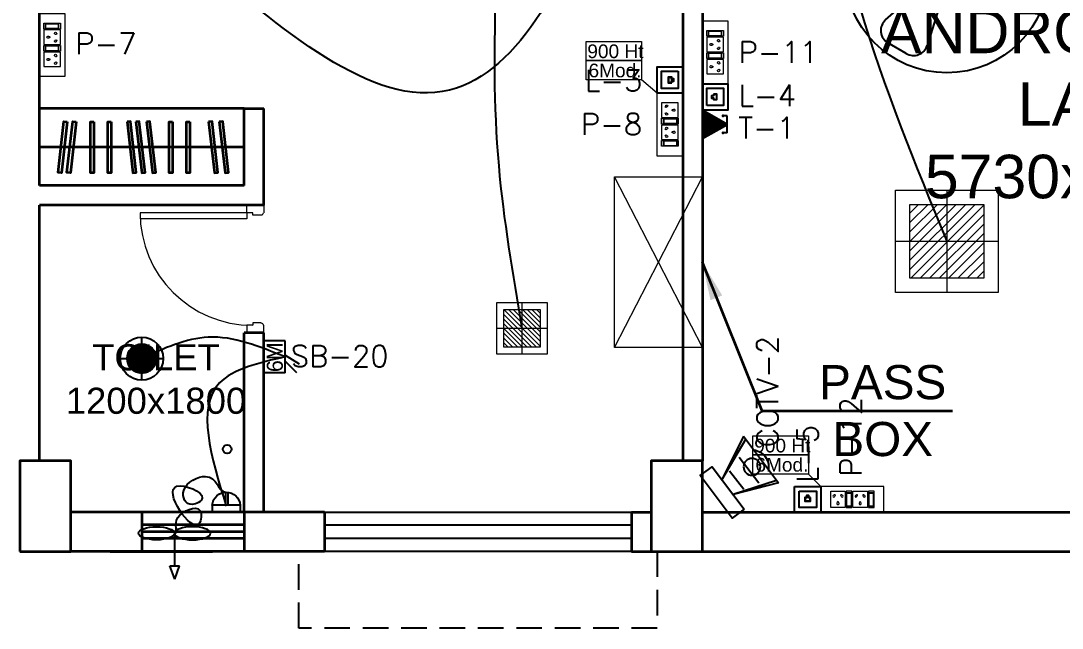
# Model space of a CAD drawing. Header units: millimetres. Extents: x 1380494 to 2061523, y -305664 to -174999.
# Drawn here: x 1476808 to 1482911, y -206533 to -202973 of the extents above; entities that cross this region are included whole.
import ezdxf

# ---------------------------------------------------------------- set-up
doc = ezdxf.new("R2010")
doc.units = ezdxf.units.MM
doc.header["$LTSCALE"] = 600
doc.header["$MEASUREMENT"] = 0
for name, pattern in [('1', [0]), ('CONTINU', [0]), ('DASHED2', [0.375, 0.25, -0.125]), ('HIDDEN', [0.375, 0.25, -0.125])]:
    doc.linetypes.add(name, pattern=pattern)
for name, color, linetype in [('24W UPS POWER LIGHT', 5, 'Continuous'), ('ELE 36W EMERGENCY LIGHT', 5, 'Continuous'), ('ELE-1200MM CEILINGFAN', 6, 'Continuous'), ('ELE-12W LED', 1, 'Continuous'), ('ELE-3M RAW P.SB', 40, 'Continuous'), ('ELE-6M RAW P.SB', 40, 'Continuous'), ('ELE-EXHAUST FAN', 10, 'Continuous'), ('ELE-LIGHTING TEXT', 7, 'Continuous'), ('ELE-TEL POINT', 4, 'Continuous'), ('ELE.LAN POINT', 3, 'Continuous'), ('Lines', 7, 'Continuous'), ('LV.CC CEMARA', 66, 'Continuous'), ('MEP_HVAC_DRAIN_PIPE', 7, 'Continuous'), ('TEXT', 250, 'Continuous'), ('wall', 1, 'Continuous'), ('Window', 4, 'Continuous')]:
    doc.layers.add(name, color=color, linetype=linetype)
doc.layers.add('CFT_LOOPING', color=7, linetype='1', lineweight=0, true_color=0xd6d600)
for name, color, linetype, lineweight in [('col', 5, 'Continuous', 35), ('DOOR', 144, 'Continuous', 13), ('ELE-24W EMERGENCY  LED LIGHT', 5, 'Continuous', 18), ('ELE-2NOS OF 6-16 RAW POWER SOCKET', 1, 'Continuous', 20), ('ELE-36W EMERGENCY  LED LIGHT', 7, 'Continuous', 18), ('FA-FIRE TEXT', 7, 'Continuous', 0), ('P-Wall', 250, 'Continuous', 35), ('toi-fix', 46, 'Continuous', 9), ('WIN', 151, 'Continuous', 9)]:
    doc.layers.add(name, color=color, linetype=linetype, lineweight=lineweight)
doc.layers.add('ELE-LIGHTING WIRING', color=7, linetype='Continuous', true_color=0x63d7b6)
doc.styles.add('ARIAL', font='arial.ttf')
doc.styles.add('ROMANS', font='romans.shx')
doc.styles.get("Standard").update_dxf_attribs({"font": 'stylu.ttf'})
doc.dimstyles.get("Standard").update_dxf_attribs({"dimscale": 1.5, "dimtxt": 150, "dimasz": 150, "dimexe": 100, "dimexo": 100, "dimgap": 0.25, "dimtad": 0, "dimdec": 0, "dimzin": 0, "dimdsep": 46, "dimtxsty": 'ARIAL', "dimcen": 0.09, "dimdle": 100, "dimclrd": 7, "dimclre": 7, "dimclrt": 7, "dimadec": 0, "dimazin": 0, "dimtfac": 1, "dimtdec": 0, "dimtofl": 0, "dimtmove": 0, "dimatfit": 3, "dimfxl": 1, "dimtolj": 1, "dimtzin": 0, "dimarcsym": 0})

# ---------------------------------------------------------------- blocks, each defined once
blk = doc.blocks.new('750')
at = {"layer": 'DOOR', "color": 8}
for p, q in [((-50, 705), (-47.5, 705)), ((-35, 690), (-35, 692.5)), ((50, 45), (50, 80)), ((50, 80), (675, 80)), ((675, 45), (675, 80)), ((-50, 45), (-47.5, 45)), ((-35, 60), (-35, 57.5)), ((50, 45), (675, 45))]:
    blk.add_line(p, q, dxfattribs=at)
for points in [[(15, 690), (15, 705), (50, 705), (50, 750), (-50, 750), (-50, 705)], [(-35, 690), (15, 690)], [(15, 60), (15, 45), (50, 45), (50, 0), (-50, 0), (-50, 45)], [(-35, 60), (15, 60)]]:
    blk.add_lwpolyline(points, dxfattribs=at)
for centre, radius, start, end in [((-35, 705), 12.5, 180, 270), ((15, 45), 660, 0, 90), ((-35, 45), 12.5, 90, 180)]:
    blk.add_arc(centre, radius, start, end, dxfattribs=at)
blk = doc.blocks.new('W1800')
at = {"layer": 'wall', "color": 7}
for p, q in [((0, -57.5), (0, 172.5)), ((1800, 172.5), (1800, -57.5))]:
    blk.add_line(p, q, dxfattribs=at)
at = {"layer": 'Window'}
for p, q in [((0, 172.5), (1800, 172.5)), ((0, 97.5), (1800, 97.5)), ((1800, 17.5), (0, 17.5)), ((1800, -57.5), (0, -57.5))]:
    blk.add_line(p, q, dxfattribs=at)
blk = doc.blocks.new('ELE.EMERGENCY 40W LED LIGHT')
at = {"layer": 'ELE-36W EMERGENCY  LED LIGHT'}
h = blk.add_hatch(dxfattribs=at)
h.set_pattern_fill('ANSI31', color=5, scale=300, style=0)
h.paths.add_polyline_path([(-207.7, -207.7), (-207.7, 207.7), (207.7, 207.7), (207.7, -207.7)])
for p, q in [((0, 288), (0, -288)), ((-288, 0), (288, 0))]:
    blk.add_line(p, q, dxfattribs=at)
for points in [[(-288, -288), (-288, 288), (288, 288), (288, -288)], [(-207.7, -207.7), (-207.7, 207.7), (207.7, 207.7), (207.7, -207.7)]]:
    blk.add_lwpolyline(points, close=True, dxfattribs=at)
blk = doc.blocks.new('A$C07FB25EA')
at = {"layer": 'ELE-1200MM CEILINGFAN', "color": 3}
for p, q in [((0.26, 2.64), (3.17, 12.07)), ((6.53, 13.37), (9.47, 11.64)), ((9.84, 7.94), (2.36, 1.21)), ((-11.8, 4.55), (-2.22, 1.44)), ((-14.84, -1.03), (-14.81, 2.38)), ((-2.41, -1.1), (-12.04, -3.29)), ((2.16, -1.54), (8.87, -8.78)), ((1.96, -12.49), (-0.13, -2.65)), ((8.31, -12.34), (5.35, -14.02))]:
    blk.add_line(p, q, dxfattribs=at)
at = {"layer": 'ELE-1200MM CEILINGFAN', "color": 5, "ltscale": 10}
blk.add_circle((0, 0), 16.45, dxfattribs=at)
at = {"layer": 'ELE-1200MM CEILINGFAN', "color": 3}
for radius in [2.65, 1.58]:
    blk.add_circle((0, 0), radius, dxfattribs=at)
for centre, start, end in [((5.36, 11.38), 59.5281, 162.5229), ((8.3, 9.66), 311.9493, 59.5281), ((-12.51, 2.36), 71.9493, 179.5281), ((-12.54, -1.05), 179.5281, 282.5229), ((7.18, -10.34), 299.5281, 42.5229), ((4.21, -12.02), 191.9493, 299.5281)]:
    blk.add_arc(centre, 2.3, start, end, dxfattribs=at)
blk = doc.blocks.new('RTUH 6U')
at = {"layer": 'ELE-2NOS OF 6-16 RAW POWER SOCKET', "color": 30, "ltscale": 300}
for p, q in [((-311.5, -26.5), (-226.5, -26.5)), ((-311.5, -123.5), (-311.5, -26.5)), ((-226.5, -26.5), (-226.5, -123.5)), ((-187.1, -26.5), (-220.9, -26.5)), ((-220.9, -26.5), (-220.9, -123.5)), ((-189.9, -37), (-218, -37)), ((-218, -37), (-218, -113)), ((-189.9, -40.4), (-218, -40.4)), ((-189.9, -113), (-189.9, -37)), ((-187.1, -123.5), (-187.1, -26.5)), ((-187.1, -123.5), (-187.1, -26.5)), ((-181.4, -123.5), (-181.4, -26.5)), ((-181.4, -26.5), (-96.4, -26.5)), ((-96.4, -26.5), (-96.4, -123.5)), ((-57, -26.5), (-90.8, -26.5)), ((-90.8, -26.5), (-90.8, -123.5)), ((-59.8, -37), (-88, -37)), ((-88, -37), (-88, -113)), ((-59.8, -40.4), (-88, -40.4)), ((-59.8, -113), (-59.8, -37)), ((-57, -123.5), (-57, -26.5)), ((-57, -123.5), (-57, -26.5)), ((-218, -113), (-189.9, -113)), ((-88, -113), (-59.8, -113)), ((-226.5, -123.5), (-311.5, -123.5)), ((-187.1, -123.5), (-220.9, -123.5)), ((-220.9, -123.5), (-187.1, -123.5)), ((-96.4, -123.5), (-181.4, -123.5)), ((-57, -123.5), (-90.8, -123.5)), ((-90.8, -123.5), (-57, -123.5))]:
    blk.add_line(p, q, dxfattribs=at)
blk.add_lwpolyline([(0, 0), (-368.5, 0), (-368.5, -150), (0, -150)], close=True, dxfattribs=at)
for centre, radius, start, end in [((-293.2, -56.1), 5.7, 87.48997, 354.73109), ((-288.7, -52.1), 4.6, 284.90486, 157.31619), ((-249.3, -52.1), 4.6, 22.68381, 255.09514), ((-244.8, -56.1), 5.7, 185.26891, 92.51003), ((-163.1, -56.1), 5.7, 87.48997, 354.73109), ((-158.6, -52.1), 4.6, 284.90486, 157.31619), ((-119.2, -52.1), 4.6, 22.68381, 255.09514), ((-114.7, -56.1), 5.7, 185.26891, 92.51003), ((-269, -99), 6.62, 127.15837, 52.84163), ((-269, -92.3), 4.22, 341.40312, 198.59688), ((-138.9, -99), 6.62, 127.15837, 52.84163), ((-138.9, -92.3), 4.22, 341.40312, 198.59688)]:
    blk.add_arc(centre, radius, start, end, dxfattribs=at)
blk = doc.blocks.new('Voice')
at = {"layer": 'ELE.LAN POINT', "color": 3}
for points in [[(0, -31.8), (127.9, -31.8), (127.9, 92), (0, 92)], [(21.9, -10), (106, -10), (106, 70.1), (21.9, 70.1)], [(77.3, 21.4), (69.7, 21.4), (69.7, 11.7), (58.1, 11.7), (58.1, 21.4), (50.6, 21.4), (50.6, 38.7), (77.3, 38.7)], [(75.9, 22.8), (68.4, 22.8), (68.4, 13), (59.5, 13), (59.5, 22.8), (52, 22.8), (52, 37.4), (75.9, 37.4)]]:
    blk.add_lwpolyline(points, close=True, dxfattribs=at)
blk = doc.blocks.new('24w led emeregency')
at = {"layer": 'ELE-24W EMERGENCY  LED LIGHT'}
h = blk.add_hatch(dxfattribs=at)
h.set_pattern_fill('ANSI31', scale=166.67, style=0)
h.paths.add_polyline_path([(-115.4, -115.4), (-115.4, 115.4), (115.4, 115.4), (115.4, -115.4)])
at = {"layer": 'ELE-24W EMERGENCY  LED LIGHT', "color": 5}
for p, q in [((0, 160), (0, -160)), ((-160, 0), (160, 0))]:
    blk.add_line(p, q, dxfattribs=at)
for points in [[(-160, -160), (-160, 160), (160, 160), (160, -160)], [(-115.4, -115.4), (-115.4, 115.4), (115.4, 115.4), (115.4, -115.4)]]:
    blk.add_lwpolyline(points, close=True, dxfattribs=at)
blk = doc.blocks.new('18W LED')
at = {"layer": 'ELE-12W LED'}
h = blk.add_hatch(dxfattribs=at)
h.set_pattern_fill('ANSI31', color=252)
h.set_pattern_definition([(45, (-1135553.9097, 459369.4158), (-2.24506403, 2.24506403), [])])
edge = h.paths.add_edge_path()
edge.add_arc((0, 0), 85.7, 0, 360)
at = {"layer": 'ELE-12W LED', "color": 1}
for p, q in [((0, -126.1), (0, 126.1)), ((-126.1, 0), (126.1, 0))]:
    blk.add_line(p, q, dxfattribs=at)
for radius in [126.1, 85.7]:
    blk.add_circle((0, 0), radius, dxfattribs=at)
blk = doc.blocks.new('A$C44D17E71')
at = {"layer": 'ELE-EXHAUST FAN', "color": 1}
for p, q in [((-13.3, 0.72), (-9.75, 2.1)), ((-13.3, 0.72), (-9.75, -0.48)), ((-9.75, 2.1), (-9.75, -0.48)), ((-0.97, 0.81), (-9.75, 0.81)), ((6.62, -9.32), (4.71, -9.31)), ((4.71, -9.31), (4.71, -16.8)), ((6.59, -16.81), (6.62, -9.32)), ((6.61, -12.95), (10.07, -12.97)), ((6.61, -13.55), (10.06, -13.57)), ((6.59, -16.81), (4.71, -16.8))]:
    blk.add_line(p, q, dxfattribs=at)
blk.add_ellipse((-0.97, 5.64), major_axis=(0, -4.83), ratio=0.36355, dxfattribs=at)
at = {"layer": 'ELE-EXHAUST FAN', "color": 1, "extrusion": (0, 0, -1)}
blk.add_ellipse((-0.97, -4.02), major_axis=(0, 4.83), ratio=0.36355, dxfattribs=at)
blk.add_ellipse((6.31, -13.06), major_axis=(0.02, 3.76), ratio=1, start_param=0.079283, end_param=3.06231, dxfattribs=at)
at = {"layer": 'ELE-EXHAUST FAN', "color": 1}
blk.add_open_spline([(-1.04, 0.81), (-0.79, -0.3), (3.44, 2.5), (7.59, -7.04), (-0.96, -5.98), (5.22, 0.41), (14.27, 3.09), (9.16, -9.39), (5.43, -2.53), (11.73, 0.02), (16.82, -10.79), (10.14, -10.71), (10.07, -12.97)], degree=3, knots=[0, 0, 0, 0, 6.261699, 12.352893, 15.787239, 21.858742, 28.752755, 35.678217, 39.225495, 45.354107, 53.693878, 67.421453, 67.421453, 67.421453, 67.421453], dxfattribs=at)
blk = doc.blocks.new('CC CEMARA')
at = {"layer": 'LV.CC CEMARA', "linetype": 'ByBlock'}
for p, q in [((46.7, -104.5), (105.3, -34.9)), ((239.6, -66.6), (64.7, -12.2)), ((232.1, -75.7), (64.7, -12.2)), ((94.5, -242.4), (18.6, -67.1)), ((18.6, -67.1), (104.2, -230.6)), ((81.3, -159.1), (162.8, -62.4)), ((94.5, -242.4), (239.6, -66.6))]:
    blk.add_line(p, q, dxfattribs=at)
blk.add_lwpolyline([(110.8, 42.8), (66.4, 79.7), (-66.4, -79.7), (-22, -116.7)], close=True, dxfattribs=at)
blk.add_circle((133.5, -123.5), 32.9, dxfattribs=at)
blk.add_arc((131.6, -123.6), 66.7, 275.3702, 5.5412, dxfattribs=at)
blk = doc.blocks.new('S-SKIRT')
at = {"layer": 'ELE-3M RAW P.SB'}
for p, q in [((4, 6), (0, 6)), ((4, 0), (4, 6)), ((4, 3.34), (6.63, 1.73)), ((4, 2.21), (6.12, 0.08)), ((4, 0), (0, 0))]:
    blk.add_line(p, q, dxfattribs=at)
blk.add_text('6M', height=3, rotation=90, dxfattribs=at).set_placement((3.57, 0.15))
blk = doc.blocks.new('tel')
at = {"layer": 'ELE-TEL POINT', "ltscale": 30}
h = blk.add_hatch(dxfattribs=at)
h.set_pattern_fill('ANSI31', color=4, scale=19.025387, style=0)
h.set_pattern_definition([(45, (-98.626, 0.184), (-42.7132, 42.7132), [])])
h.paths.add_polyline_path([(-99, 0), (840, 1654), (1778, -3)])
at = {"layer": 'ELE-TEL POINT', "color": 4, "ltscale": 30}
for p, q in [((-99, 0), (840, 1654)), ((840, 1654), (1778, -3)), ((1778, -3), (-99, 0))]:
    blk.add_line(p, q, dxfattribs=at)
at = {"layer": 'ELE-TEL POINT', "color": 4, "ltscale": 12}
for p, q in [((276, 1648), (275, 1398)), ((1404, 1646), (1403, 1396))]:
    blk.add_line(p, q, dxfattribs=at)
at = {"layer": 'ELE-TEL POINT', "color": 4, "linetype": 'Continuous', "ltscale": 12}
blk.add_line((276, 1648), (1404, 1646), dxfattribs=at)
at = {"layer": 'ELE-TEL POINT', "color": 4, "ltscale": 30, "const_width": 95.1}
for points in [[(227, 1363, 1), (323, 1363, 1)], [(1355, 1361, 1), (1451, 1361, 1)]]:
    blk.add_lwpolyline(points, format="xyb", close=True, dxfattribs=at)
blk = doc.blocks.new('rwgha')
at = {"layer": 'col'}
for points in [[(18500, 0), (18800, 0), (18800, 530), (18500, 530)], [(22200, 0), (22500, 0), (22500, 530), (22200, 530)]]:
    blk.add_lwpolyline(points, close=True, dxfattribs=at)
at = {"layer": 'Lines', "linetype": 'HIDDEN'}
blk.add_lwpolyline([(22235, 0), (22235, -450), (20135, -450), (20135, 0)], dxfattribs=at)
at = {"layer": 'MEP_HVAC_DRAIN_PIPE', "linetype": 'ByBlock'}
blk.add_circle((19715, 598.8), 25, dxfattribs=at)
at = {"layer": 'P-Wall', "color": 8}
for p, q in [((18615, 2145), (18615, 6280)), ((22385, 6280), (22385, 530)), ((22500, 6280), (22500, 530)), ((19815, 2595), (18615, 2595)), ((19815, 2595), (19930, 2595)), ((19815, 2145), (19815, 2595)), ((19930, 2030), (19930, 2595)), ((19815, 2370), (18615, 2370)), ((19815, 2145), (18615, 2145)), ((19930, 2030), (18615, 2030)), ((18615, 530), (18615, 2030)), ((19930, 1280), (19815, 1280)), ((19815, 230), (19815, 1280)), ((19930, 230), (19930, 1280)), ((19030, 230), (18800, 230)), ((19030, 230), (18800, 230)), ((20285, 230), (18800, 230)), ((19630, 230), (19030, 230)), ((19630, 230), (19030, 230)), ((19215, 230), (19215, 0)), ((19215, 230), (19215, 0)), ((19815, 230), (19630, 230)), ((19815, 230), (19630, 230)), ((19815, 230), (19815, 0)), ((19815, 230), (19815, 0)), ((20285, 230), (20285, 0)), ((22085, 230), (22200, 230)), ((22085, 230), (22085, 0)), ((22085, 230), (22085, 0)), ((22085, 230), (22200, 230)), ((22500, 230), (25900, 230)), ((19815, 155), (19215, 155)), ((19815, 155), (19215, 155)), ((19815, 115), (19215, 115)), ((19815, 75), (19215, 75)), ((19030, 0), (18800, 0)), ((20285, 0), (18800, 0)), ((19630, 0), (19030, 0)), ((19030, 0), (19630, 0)), ((22085, 0), (22200, 0)), ((22500, 0), (25900, 0))]:
    blk.add_line(p, q, dxfattribs=at)
at = {"layer": 'P-Wall'}
for points in [[(18778.4, 2517.5), (18744.8, 2219), (18724.9, 2220.7), (18758.5, 2519.3), (18778.4, 2517.5)], [(18830.4, 2517.5), (18796.8, 2219), (18776.9, 2220.7), (18810.5, 2519.3), (18830.4, 2517.5)], [(18934.5, 2518.2), (18934.5, 2218.2), (18914.5, 2218.2), (18914.5, 2518.2), (18934.5, 2518.2)], [(19036.1, 2518.2), (19036.1, 2218.2), (19016.1, 2218.2), (19016.1, 2518.2), (19036.1, 2518.2)], [(19128.9, 2517.5), (19162.5, 2219), (19182.4, 2220.7), (19148.8, 2519.3), (19128.9, 2517.5)], [(19180.9, 2517.5), (19214.5, 2219), (19234.4, 2220.7), (19200.8, 2519.3), (19180.9, 2517.5)], [(19243.4, 2517.5), (19277, 2219), (19296.9, 2220.7), (19263.3, 2519.3), (19243.4, 2517.5)], [(19395.4, 2518.2), (19395.4, 2218.2), (19375.4, 2218.2), (19375.4, 2518.2), (19395.4, 2518.2)], [(19497, 2518.2), (19497, 2218.2), (19477, 2218.2), (19477, 2518.2), (19497, 2518.2)], [(19606.9, 2517.5), (19640.5, 2219), (19660.4, 2220.7), (19626.8, 2519.3), (19606.9, 2517.5)], [(19669.4, 2517.5), (19703, 2219), (19722.9, 2220.7), (19689.3, 2519.3), (19669.4, 2517.5)]]:
    blk.add_lwpolyline(points, dxfattribs=at)
at = {"layer": 'WIN', "color": 8, "linetype": 'Continuous'}
for p, q in [((21985, 1195.3), (22500, 2195.3)), ((22500, 1195.3), (21985, 2195.3))]:
    blk.add_line(p, q, dxfattribs=at)
at = {"layer": 'WIN', "linetype": 'Continuous'}
blk.add_lwpolyline([(22500, 1195.3), (21985, 1195.3), (21985, 2195.3), (22500, 2195.3)], close=True, dxfattribs=at)
at = {"layer": 'DOOR', "color": 7}
blk.add_blockref('W1800', (20285, 57.5), dxfattribs=at)
at = {"layer": 'P-Wall', "rotation": 180}
blk.add_blockref('750', (19880, 2030), dxfattribs=at)
at = {"layer": 'TEXT', "color": 8, "attachment_point": 5, "style": 'ARIAL'}
for s, insert, char_height, width in [('ANDROLOGY LAB \\P5730x6465', (24685.3, 2620.4), 255, 2711.593), ('TOILET\\P1200x1800', (19298.5, 1009.3), 153, 1626.956), ('PASS BOX', (23556.8, 823.8), 200, 1149.25)]:
    blk.add_mtext(s, dxfattribs=dict(at, insert=insert, char_height=char_height, width=width))
at = {"layer": 'toi-fix', "linetype": 'Continuous'}
blk.add_leader([(22498.6, 1695.3), (22847.6, 823.8), (23965.9, 823.8)], dimstyle='Standard', dxfattribs=at)

msp = doc.modelspace()

# ---------------------------------------------------------------- linework, layer by layer
at = {"layer": 'CFT_LOOPING', "color": 7, "linetype": 'DASHED2', "ltscale": 5}
for p, q in [((1480537.098, -203397.0624), (1480445.3839, -203318.7316)), ((1481497.1643, -205702.8395), (1481423.3716, -205629.6071))]:
    msp.add_line(p, q, dxfattribs=at)
for points in [[(1480120.5639, -203093.7316), (1480445.3839, -203093.7316), (1480445.3839, -203206.2316), (1480120.5639, -203206.2316)], [(1480120.5639, -203206.2316), (1480445.3839, -203206.2316), (1480445.3839, -203318.7316), (1480120.5639, -203318.7316)], [(1481098.5516, -205404.6071), (1481423.3716, -205404.6071), (1481423.3716, -205517.1071), (1481098.5516, -205517.1071)], [(1481098.5516, -205517.1071), (1481423.3716, -205517.1071), (1481423.3716, -205629.6071), (1481098.5516, -205629.6071)]]:
    msp.add_lwpolyline(points, close=True, dxfattribs=at)
at = {"layer": 'ELE-LIGHTING WIRING', "color": 254, "linetype": 'ByBlock', "true_color": 0xdebad0}
for points in [[(1478529.9809, -199512.8395), (1479363.2685, -200206.046), (1479632.1733, -201655.7673), (1479608.6285, -203823.3058), (1479745.0683, -204775.8097)], [(1482119.3835, -199627.8395), (1481547.9714, -201554.1387), (1482234.598, -204265.3395)]]:
    msp.add_spline(points, degree=3, dxfattribs=at)
at = {"layer": 'ELE-LIGHTING WIRING', "linetype": 'ByBlock'}
for points in [[(1482306.8835, -199627.8395), (1483961.3171, -201308.9184), (1485099.598, -204265.3395)], [(1483667.098, -204265.3395), (1483523.5464, -202244.1113), (1483100.0084, -200558.4496), (1482306.8835, -199627.8395)], [(1479745.0683, -200465.8097), (1480152.9369, -202108.6624), (1479361.6895, -203367.4652), (1477859.598, -202620.3395)], [(1478357.098, -204942.9334), (1477907.1232, -204827.5555), (1477517.098, -204952.8395)], [(1478357.098, -204942.9334), (1477972.7574, -205095.6171), (1478011.8622, -205817.8649)]]:
    msp.add_spline(points, degree=3, dxfattribs=at)

# ---------------------------------------------------------------- block references
at = {"layer": '24W UPS POWER LIGHT', "lineweight": 9, "xscale": -0.9375000000222322, "yscale": 0.9375000000222322, "zscale": 0.9375000000222322}
msp.add_blockref('24w led emeregency', (1479745.0683, -204775.8097), dxfattribs=at)
at = {"layer": 'ELE 36W EMERGENCY LIGHT', "xscale": 1.041666666677768, "yscale": 1.041666666677768, "zscale": 1.041666666677768}
msp.add_blockref('ELE.EMERGENCY 40W LED LIGHT', (1482234.598, -204265.3395), dxfattribs=at)
at = {"layer": 'ELE-1200MM CEILINGFAN', "color": 7, "ltscale": 8, "xscale": 36.47592107175105, "yscale": 36.47592107175105, "zscale": 36.47592107175105, "rotation": 180}
msp.add_blockref('A$C07FB25EA', (1482234.598, -202677.8395), dxfattribs=at)
at = {"layer": 'ELE-12W LED', "color": 6}
msp.add_blockref('18W LED', (1477517.098, -204952.8395), dxfattribs=at)
at = {"layer": 'ELE-2NOS OF 6-16 RAW POWER SOCKET', "color": 3, "linetype": 'ByBlock', "xscale": -1}
for p, rotation in [((1477067.098, -202930.4076), 270.0000000000001), ((1480952.098, -202973.2359), 270), ((1480537.0981, -203765.5408), 90.00000000000006)]:
    msp.add_blockref('RTUH 6U', p, dxfattribs=dict(at, rotation=rotation))
at = {"layer": 'ELE-2NOS OF 6-16 RAW POWER SOCKET', "color": 3, "linetype": 'ByBlock'}
msp.add_blockref('RTUH 6U', (1481865.6426, -205702.8395), dxfattribs=at)
at = {"layer": 'ELE-6M RAW P.SB', "xscale": 31.25000000002145, "yscale": 31.25000000002145, "zscale": 31.25000000002145, "rotation": 359.9999999999998}
msp.add_blockref('S-SKIRT', (1478232.098, -205036.6834), dxfattribs=at)
at = {"layer": 'ELE-EXHAUST FAN', "xscale": 21.82094173196808, "yscale": 21.82094173196808, "zscale": 21.82094173196808, "rotation": 89.99999999999999}
msp.add_blockref('A$C44D17E71', (1477726.8546, -205955.5791), dxfattribs=at)
at = {"layer": 'ELE-TEL POINT', "color": 0, "ltscale": 30, "xscale": -0.08874706337416965, "yscale": 0.0887470633741702, "zscale": 0.0887470633741702, "rotation": 269.8929051788797}
msp.add_blockref('tel', (1480802.098, -203654.3776), dxfattribs=at)
at = {"layer": 'ELE.LAN POINT', "color": 7, "xscale": -1.211286963933217, "yscale": 1.211286963933217, "zscale": 1.211286963933217}
for p, rotation in [((1480648.5364, -203242.1713), 89.99999999999986), ((1480840.6597, -203496.6053), 269.9999999999998), ((1481342.2731, -205741.4011), 179.9999999999999)]:
    msp.add_blockref('Voice', p, dxfattribs=dict(at, rotation=rotation))
at = {"layer": 'LV.CC CEMARA', "xscale": -1.500000000000001, "yscale": 1.5, "zscale": 1.5, "rotation": 177.2623958888426}
msp.add_blockref('CC CEMARA', (1480883.9391, -205763.1467), dxfattribs=at)
at = {"layer": 'P-Wall'}
msp.add_blockref('rwgha', (1458302.098, -206082.8395), dxfattribs=at)

# ---------------------------------------------------------------- texts
at = {"layer": 'ELE-LIGHTING TEXT', "color": 200, "linetype": 'CONTINU', "char_height": 125, "width": 349.837865, "attachment_point": 1, "style": 'ROMANS'}
for s, insert in [('{\\C256;P-7\\P}', (1477127.3101, -203044.1565)), ('{\\C256;P-11\\P}', (1481014.231, -203095.0741)), ('{\\C256;P-8\\P}', (1480090.361, -203516.3149)), ('{\\C256;SB-20\\P}', (1478390.2437, -204875.8942))]:
    msp.add_mtext(s, dxfattribs=dict(at, insert=insert))
at = {"layer": 'ELE-LIGHTING TEXT', "color": 200, "linetype": 'CONTINU', "insert": (1481609.4865, -205644.1015), "char_height": 125, "width": 349.837865, "attachment_point": 1, "rotation": 90, "style": 'ROMANS'}
msp.add_mtext('{\\C256;P-12\\P}', dxfattribs=at)
at = {"layer": 'FA-FIRE TEXT', "color": 200, "linetype": 'CONTINU', "char_height": 125, "width": 349.837865, "attachment_point": 1, "style": 'ROMANS'}
for s, insert in [('{\\C256;L-3\\P}', (1480112.9942, -203261.374)), ('{\\C256;L-4\\P}', (1481013.315, -203349.325)), ('{\\C256;T-1\\P}', (1481013.315, -203538.444))]:
    msp.add_mtext(s, dxfattribs=dict(at, insert=insert))
at = {"layer": 'FA-FIRE TEXT', "color": 200, "linetype": 'CONTINU', "char_height": 125, "width": 349.837865, "attachment_point": 1, "rotation": 90, "style": 'ROMANS'}
for s, insert in [('{\\C256;CCTV-2\\P}', (1481122.2005, -205472.9363)), ('{\\C256;L-5\\P}', (1481355.4671, -205678.9541))]:
    msp.add_mtext(s, dxfattribs=dict(at, insert=insert))
at = {"layer": 'TEXT', "color": 7, "char_height": 80, "attachment_point": 1}
for s, insert, width in [('\\A1;{\\fArial|b0|i0|c0|p34;900 Ht\\P}', (1480128.0057, -203111.8098), 8957.987203), ('\\A1;{\\fArial|b0|i0|c0|p34;6Mod.\\P}', (1480135.0245, -203224.3098), 352.574826), ('\\A1;{\\fArial|b0|i0|c0|p34;900 Ht\\P}', (1481105.9934, -205422.6853), 8957.987203), ('\\A1;{\\fArial|b0|i0|c0|p34;6Mod.\\P}', (1481113.0122, -205535.1853), 352.574826)]:
    msp.add_mtext(s, dxfattribs=dict(at, insert=insert, width=width))

doc.saveas('drawing.dxf')
